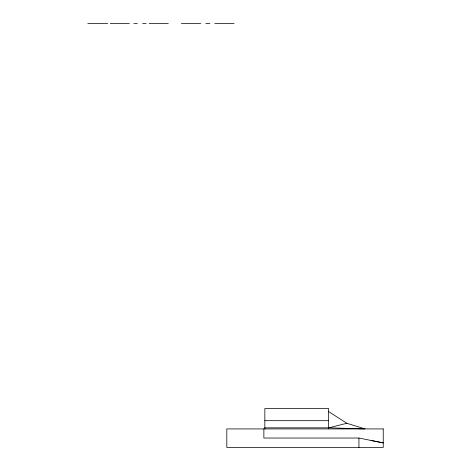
<?xml version="1.0" encoding="UTF-8"?>
<svg xmlns="http://www.w3.org/2000/svg" width="471" height="471" viewBox="0 0 471 471"><rect width="100%" height="100%" fill="white"/><g stroke="black" fill="none" stroke-linecap="round" stroke-linejoin="round"><path stroke-width="0.71" d="M328.617 427.839L346.844 423.282L365.066 428.922L328.617 427.839L264.837 427.839M87.765 23.55L107.706 23.55M110.232 23.55L129.372 23.55M133.793 23.55L137.314 23.55M142.595 23.55L146.181 23.55M149.13 23.55L168.347 23.55M181.341 23.55L200.717 23.55M205.803 23.55L209.889 23.55M214.764 23.55L234.099 23.55M264.837 420.68L328.617 420.68M381.834 442.616L383.235 442.893L358.931 438.036L263.866 438.036L263.866 428.922M371.083 440.462L381.086 442.463M328.617 411.572L346.844 423.282M358.931 438.036L358.931 447.45M328.617 428.922L328.617 408.534L264.837 408.534L264.837 428.922M383.235 428.922L226.816 428.922L226.816 447.45L383.235 447.45L383.235 428.922"/></g></svg>
